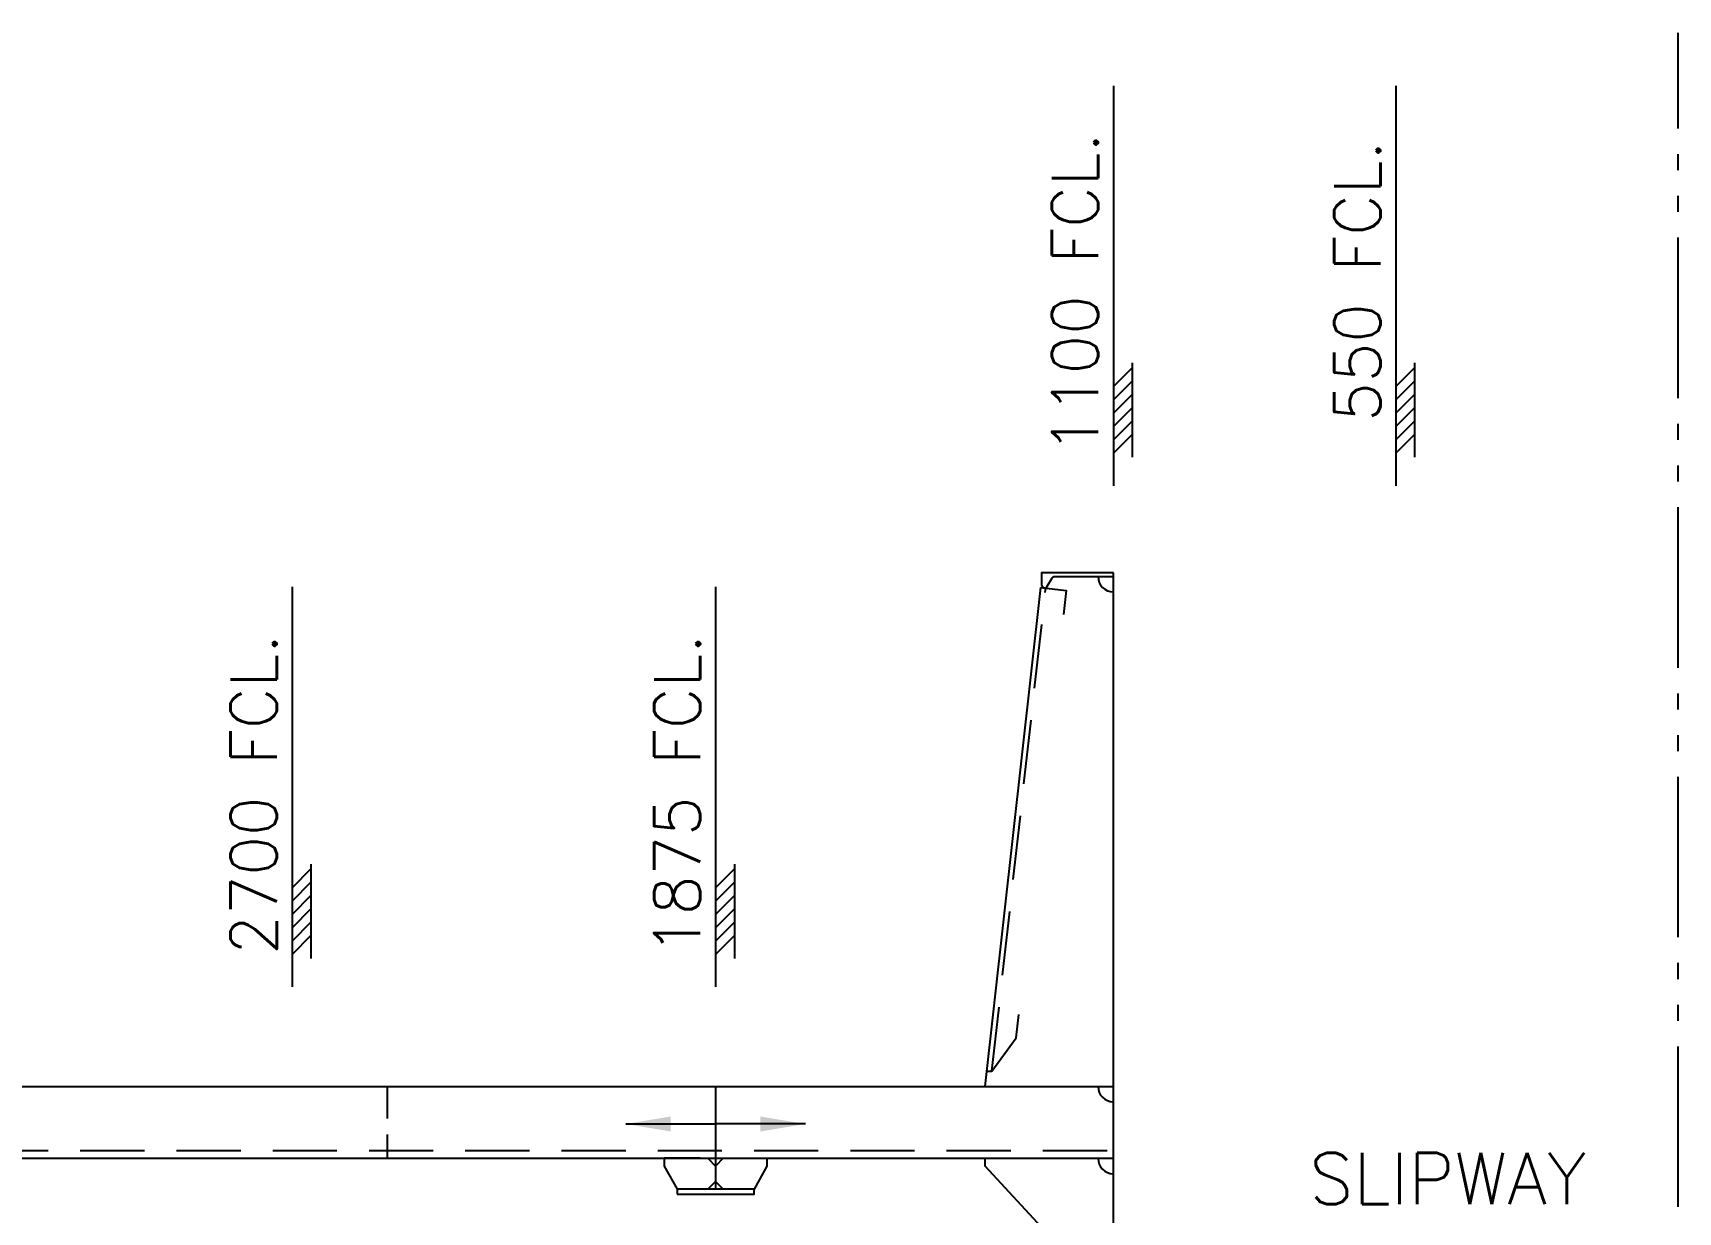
# Model space of a CAD drawing. Extents: x 53504 to 219407, y 25397 to 156081.
# Drawn here: x 168828 to 172033, y 75371 to 77668 of the extents above; entities that cross this region are included whole.
import ezdxf

# ---------------------------------------------------------------- set-up
doc = ezdxf.new("R2010")
doc.units = 0
doc.header["$LTSCALE"] = 250
doc.linetypes.add('DASHED', pattern=[0.75, 0.5, -0.25])
doc.linetypes.add('PHANTOM', pattern=[2.1, 1.25, -0.2, 0.125, -0.2, 0.125, -0.2])
doc.layers.get('0').update_dxf_attribs({"linetype": 'CONTINUOUS'})
for name, color, linetype in [('S0CO1', 1, 'CONTINUOUS'), ('S0CO2', 2, 'CONTINUOUS'), ('S0CO5', 4, 'CONTINUOUS'), ('S0DA1', 1, 'DASHED'), ('S0DIM', 2, 'CONTINUOUS'), ('S0PH1', 1, 'PHANTOM')]:
    doc.layers.add(name, color=color, linetype=linetype)
doc.styles.add('ROMANS', font='romans', dxfattribs={"height": 100})

# ---------------------------------------------------------------- blocks, each defined once
blk = doc.blocks.new('PILD')
at = {"color": 1, "linetype": 'ByBlock'}
blk.add_line((0, 0), (250, 0), dxfattribs=at)
blk.add_solid([(125, 20.8), (125, -20.8), (0, 0)], dxfattribs=at)
blk = doc.blocks.new('PILC')
at = {"color": 1, "linetype": 'ByBlock'}
blk.add_line((0, 0), (-250, 0), dxfattribs=at)
blk.add_solid([(-125, 20.8), (-125, -20.8), (0, 0)], dxfattribs=at)
blk = doc.blocks.new('PLT-FORBI')
at = {"layer": 'S0CO1'}
for name, p in [('PILD', (-250, 0)), ('PILC', (250, 0))]:
    blk.add_blockref(name, p, dxfattribs=at)
blk = doc.blocks.new('*X7')
at = {"color": 0}
for p, q in [((13410.3, 17177.2), (13450.3, 17217.2)), ((13438.6, 17177.2), (13478.6, 17217.2)), ((13466.9, 17177.2), (13506.9, 17217.2)), ((13495.2, 17177.2), (13535.2, 17217.2)), ((13523.5, 17177.2), (13563.5, 17217.2)), ((13551.8, 17177.2), (13591.8, 17217.2))]:
    blk.add_line(p, q, dxfattribs=at)
blk = doc.blocks.new('TYKK')
at = {"layer": 'S0CO1'}
for p, q in [((-2.04, 0.816), (2.04, 0.816)), ((-2.04, 0), (2.04, 0))]:
    blk.add_line(p, q, dxfattribs=at)
at = {"layer": 'S0CO1', "xscale": 0.0204, "yscale": 0.0204, "zscale": 0.0204}
blk.add_blockref('*X7', (-275.405, -350.414), dxfattribs=at)
blk = doc.blocks.new('FF')
at = {"color": 0}
blk.add_lwpolyline([(0, 0), (140, 0), (140, -23, -0.767327), (128.8, -26), (119.6, -10, 0.267949), (114.4, -7), (0, -7)], format="xyb", close=True, dxfattribs=at)

msp = doc.modelspace()

# ---------------------------------------------------------------- linework, layer by layer
at = {"layer": 'S0CO1', "color": 0}
for p, q in [((170683.047, 75616.049), (170791.414, 76587.527)), ((167233.046, 75476.049), (170933.047, 75476.049)), ((170143.047, 75476.049), (170158.047, 75461.049)), ((170173.047, 75476.049), (170158.047, 75461.049)), ((170158.047, 75431.049), (170143.047, 75416.049)), ((170158.047, 75431.049), (170173.047, 75416.049))]:
    msp.add_line(p, q, dxfattribs=at)
for points in [[(170791.414, 76587.527), (170841.106, 76581.984), (170835.857, 76534.924)], [(170686.393, 75646.049), (170696.455, 75646.049), (170743.889, 75710.469), (170748.996, 75756.249)], [(170128.047, 75476.049), (170058.047, 75476.049), (170058.047, 75461.049), (170083.047, 75416.049)], [(170188.047, 75476.049), (170258.047, 75476.049), (170258.047, 75461.049), (170233.047, 75416.049)], [(170933.047, 75206.207), (170918.047, 75206.207), (170683.047, 75461.049), (170683.047, 75476.049)]]:
    msp.add_lwpolyline(points, dxfattribs=at)
for centre, end in [((170933.047, 76609.049), 269.999994), ((170933.047, 75616.049), 269.999993), ((170933.047, 75476.049), 269.999993)]:
    msp.add_arc(centre, 30, 180, end, dxfattribs=at)
at = {"layer": 'S0CO2', "color": 0}
msp.add_lwpolyline([(170083.047, 75406.049), (170233.047, 75406.049), (170233.047, 75416.049), (170083.047, 75416.049)], close=True, dxfattribs=at)
at = {"layer": 'S0CO5', "color": 0}
for p, q in [((167233.047, 75616.049), (170933.047, 75616.049)), ((170158.047, 75616.049), (170158.047, 75416.049))]:
    msp.add_line(p, q, dxfattribs=at)
msp.add_lwpolyline([(170933.047, 75346.207), (170933.047, 76616.049)], dxfattribs=at)
at = {"layer": 'S0DA1', "color": 0}
for p, q in [((170696.455, 75646.049), (170801.353, 76586.419)), ((167233.046, 75491.049), (170933.047, 75491.049))]:
    msp.add_line(p, q, dxfattribs=at)
at = {"layer": 'S0DA1', "color": 0, "ltscale": 0.5}
msp.add_line((169518.047, 75616.049), (169518.047, 75476.049), dxfattribs=at)
at = {"layer": 'S0DIM', "color": 0}
for p, q in [((170933.047, 77564.902), (170933.047, 76785.926)), ((171483.047, 77564.902), (171483.047, 76785.926)), ((169333.047, 76588.757), (169333.047, 75809.78)), ((170158.047, 76588.757), (170158.047, 75809.78))]:
    msp.add_line(p, q, dxfattribs=at)
at = {"layer": 'S0PH1', "color": 0}
msp.add_line((172033.047, 75381.461), (172033.047, 77667.638), dxfattribs=at)

# ---------------------------------------------------------------- block references
at = {"layer": 'S0CO1', "color": 0, "xscale": 0.7, "yscale": 0.7, "zscale": 0.7}
msp.add_blockref('PLT-FORBI', (170158.047, 75542.906), dxfattribs=at)
at = {"layer": 'S0CO2', "color": 0, "xscale": -1}
msp.add_blockref('FF', (170933.047, 76616.049), dxfattribs=at)
at = {"layer": 'S0DIM', "color": 0, "extrusion": (0, 0, -1), "xscale": 45, "yscale": 45, "zscale": -45, "rotation": 270}
for p in [(-170969.767, 76933.174), (-171519.767, 76933.174), (-169369.767, 75957.028), (-170194.767, 75957.028)]:
    msp.add_blockref('TYKK', p, dxfattribs=at)

# ---------------------------------------------------------------- texts
at = {"layer": 'S0DIM', "color": 0, "style": 'ROMANS', "text_generation_flag": 6}
for s, p in [('1100 FCL.', (170903.296, 76848.418)), (' 550 FCL.', (171453.296, 76848.418)), ('2700 FCL.', (169303.296, 75872.272)), ('1875 FCL.', (170128.296, 75872.272))]:
    msp.add_text(s, height=90, rotation=270, dxfattribs=at).set_placement(p)
at = {"layer": 'S0DIM', "color": 0, "style": 'ROMANS'}
msp.add_text('SLIPWAY', height=100, dxfattribs=at).set_placement((171314.635, 75386.61))

doc.saveas('drawing.dxf')
